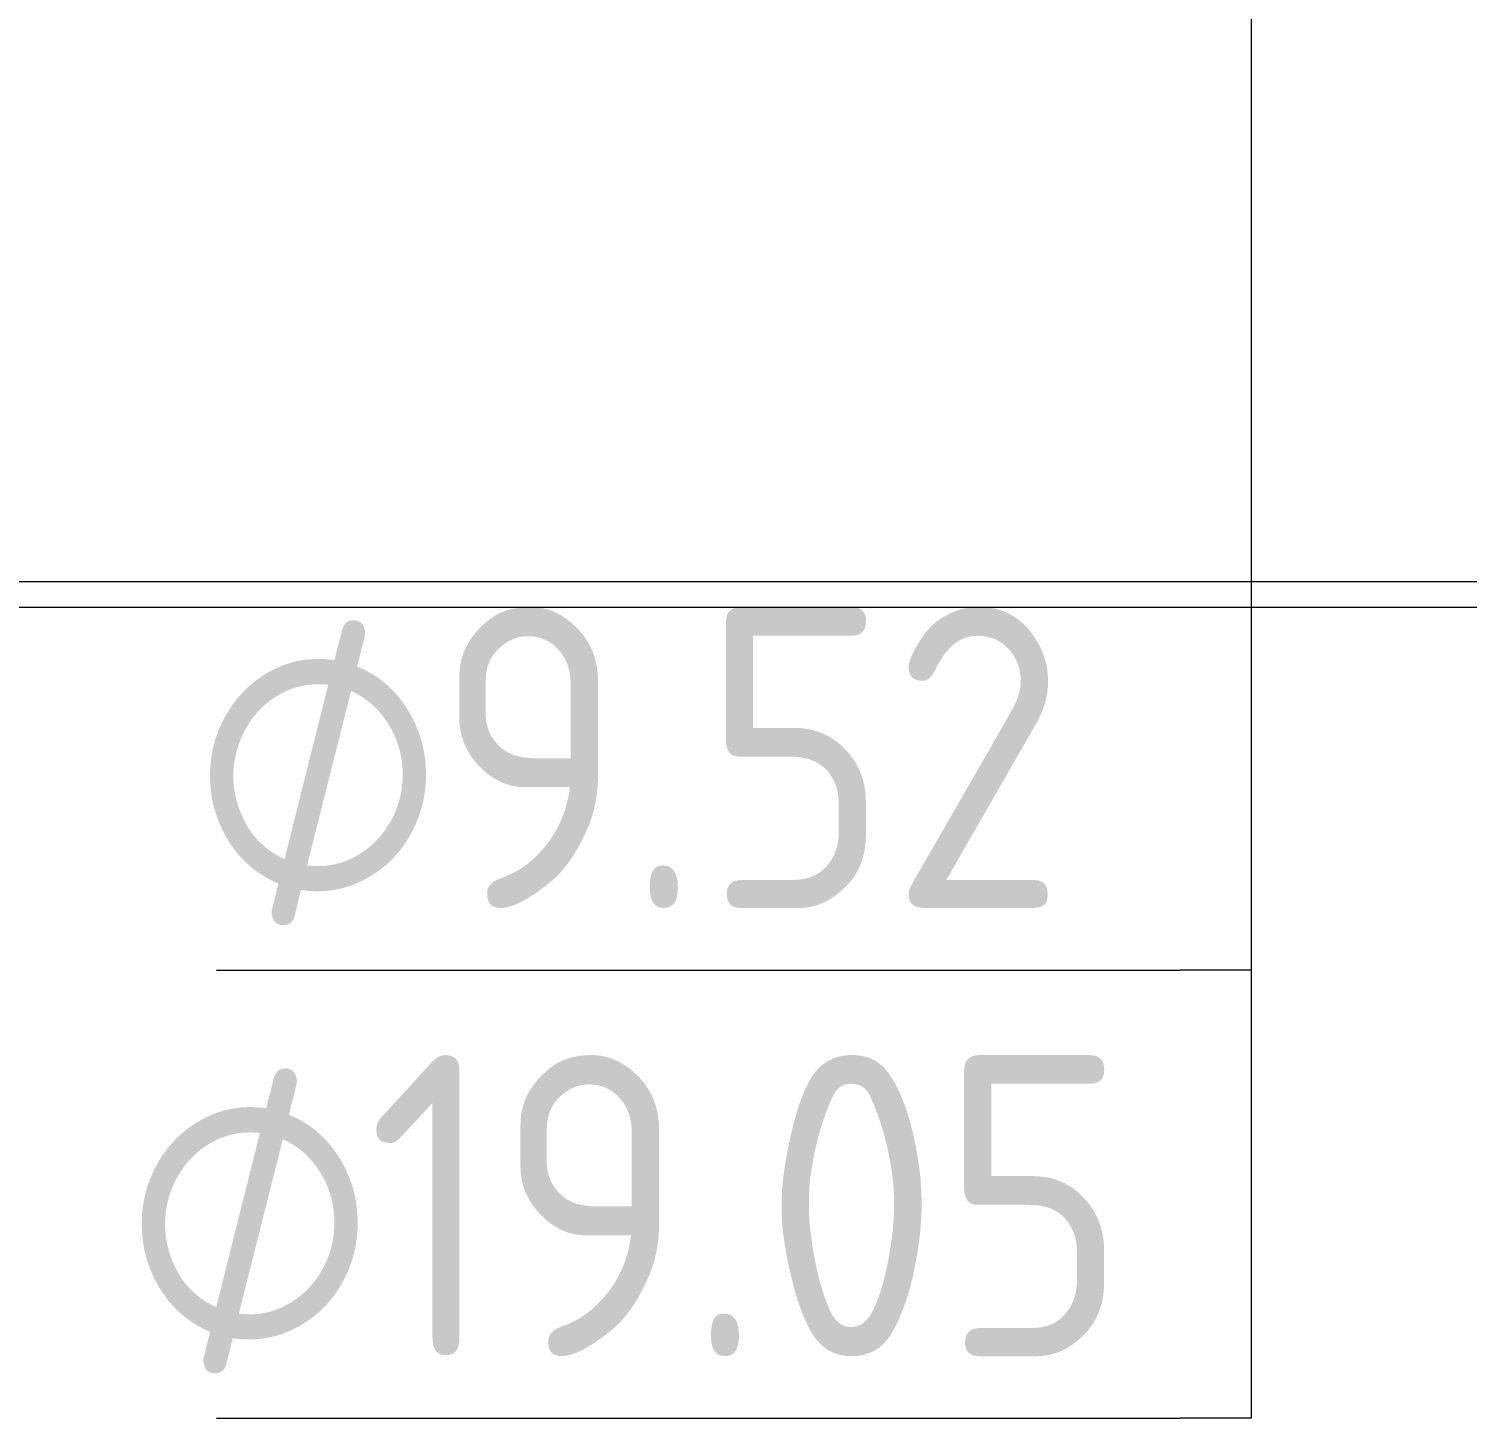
# Model space of a CAD drawing. Header units: millimetres. Extents: x -88595 to 880822, y -1054509 to -148035.
# Drawn here: x 556005 to 557199, y -248664 to -247510 of the extents above; entities that cross this region are included whole.
import ezdxf

# ---------------------------------------------------------------- set-up
doc = ezdxf.new("R2010")
doc.units = ezdxf.units.MM
for name, color, linetype, lineweight in [('Марки', 7, 'Continuous', 20), ('Оборудование', 7, 'Continuous', 18), ('Ограждение', 7, 'Continuous', 9)]:
    doc.layers.add(name, color=color, linetype=linetype, lineweight=lineweight)
doc.styles.add('$3$GOST Common_3', font='GOST_Common.ttf', dxfattribs={"width": 0.9, "height": 250})
doc.styles.add('$7$GOST Common', font='GOST_Common.ttf', dxfattribs={"width": 0.9, "height": 250})

# ---------------------------------------------------------------- blocks, each defined once
blk = doc.blocks.new('$0$ADSK_M_Трубы - Диаметр_8-160846-В_Координация_кровля ОВ3')
at = {"layer": 'Марки'}
blk.add_line((0, 0), (8, 0), dxfattribs=at)
blk = doc.blocks.new('Кровля')
at = {"layer": 'Ограждение'}
for p, q in [((552997.5, 678468.5), (576747.5, 678468.5)), ((553018.7, 678447.2), (576768.7, 678447.2))]:
    blk.add_line(p, q, dxfattribs=at)

msp = doc.modelspace()

# ---------------------------------------------------------------- linework, layer by layer
at = {"layer": 'Марки'}
for p, q in [((557019.7, -245904.7), (557019.7, -248663.7)), ((557019.7, -245949.2), (557019.7, -248291.7)), ((557019.7, -248291.7), (556960.7, -248291.7)), ((557019.7, -248663.7), (556960.7, -248663.7))]:
    msp.add_line(p, q, dxfattribs=at)

# ---------------------------------------------------------------- block references
at = {"layer": 'Марки', "xscale": 99.99999999999993, "yscale": 99.99999999999993, "zscale": 99.99999999999993}
for p in [(556160.7, -248291.7), (556160.7, -248663.7)]:
    msp.add_blockref('$0$ADSK_M_Трубы - Диаметр_8-160846-В_Координация_кровля ОВ3', p, dxfattribs=at)
at = {"layer": 'Оборудование', "color": 5, "true_color": 0x0000ff}
msp.add_blockref('Кровля', (-12267.3, -926437.4), dxfattribs=at)

# ---------------------------------------------------------------- texts
at = {"layer": 'Марки', "lineweight": 9, "char_height": 250, "attachment_point": 1}
for s, insert, width, style in [('9.52', (556342.4, -247990.1), 663.797, '$7$GOST Common'), ('\\fGOST Common|b0|i0|c254|p34|;\\W.9;⌀', (556140, -247990.1), 245.316, '$3$GOST Common_3'), ('19.05', (556285.7, -248362.2), 800.886, '$7$GOST Common'), ('\\fGOST Common|b0|i0|c254|p34|;\\W.9;⌀', (556083.3, -248362.2), 245.316, '$3$GOST Common_3')]:
    msp.add_mtext(s, dxfattribs=dict(at, insert=insert, width=width, style=style))

doc.saveas('drawing.dxf')
